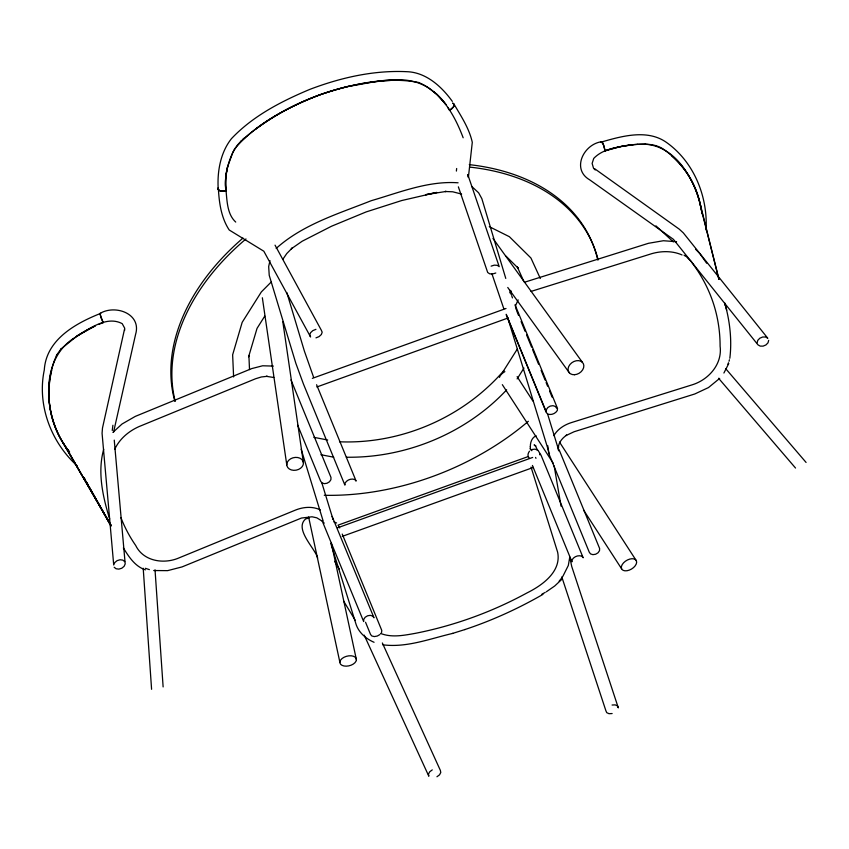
<?xml version="1.0" encoding="UTF-8"?>
<svg xmlns="http://www.w3.org/2000/svg" width="849" height="849" viewBox="0 0 849 849"><rect width="100%" height="100%" fill="white"/><g stroke="black" fill="none" stroke-linecap="round" stroke-linejoin="round"><path stroke-width="1.27" d="M706.071 230.037C707.96 196.756 694.121 162.032 666.486 142.43C647.246 128.772 621.372 136.264 600.668 142.261M124.601 330.494L124.707 328.213L122.214 323.66C105.796 314.937 87.33 330.378 73.29 338.571M530.37 446.425L530.264 448.866L531.824 450.692L530.264 448.718M315.934 329.338L312.825 330.622L310.564 332.702L309.736 335.026L310.585 336.968L263.837 251.23L229.241 230.015C221.058 217.715 219.031 202.062 218.331 187.587M547.775 445.693L548.751 453.408L589.27 552.2L590.554 553.898L592.889 554.652L595.637 554.238L598.057 552.784L599.511 550.672L599.606 548.465L559.088 449.673M237.54 144.924L232.838 152.406L227.649 166.637A96.701 73.693 -22.9 0 0 225.908 191.057L219.806 190.823L218.246 189.55L218.352 187.905M113.564 432.215L135.596 334.357C141.772 313.589 115.029 304.144 99.789 313.568L103.196 322.652L99.163 324.233M530.36 446.67C530.254 442.446 531.867 437.405 536.175 435.845M452.687 103.037L454.066 104.257L453.907 106.252L452.241 108.492L449.524 110.381L447.858 107.452M529.235 458.004C527.431 456.062 527.643 453.801 529.468 451.169M381.572 632.494L381.774 630.425L342.253 534.063M569.679 557.613L568.299 565.519L562.813 576.439M456.38 171.073L456.666 168.495M112.248 430.475L112.906 425.264M729.832 358.278C732.071 339.971 729.832 321.209 724.908 303.496L726.691 310.214M124.485 329.327L102.496 427.981L102.071 433.277L113.713 564.967L114.785 562.547L117.109 560.648L120.059 559.756L122.85 560.117L124.729 561.635M227.638 166.627L225.738 177.25L225.908 191.036L222.608 191.343L219.795 190.717L218.225 189.338M729.026 361.271L729.429 359.774M757.128 342.752L757.796 340.311L759.834 338.21L762.689 337L765.607 337.021L767.793 338.252L683.296 232.859L679.264 229.166L594.884 168.887M768.674 340.375L768.005 342.816L765.968 344.917L763.113 346.127L760.205 346.105L758.008 344.874L673.512 239.471M515.449 305.82L518.155 299.909M269.971 260.622L268.677 266.554L269.229 275.341L295.845 363.298L303.443 384.013L344.896 485.129L345.097 483.06C347.018 479.844 351.274 478.167 354.808 479.558L356.113 481.086L316.592 384.735M54.612 359.997C44.01 388.927 48.085 422.844 66.36 447.826M103.705 449.28C97.285 472.118 102.825 496.856 109.67 518.983M54.58 360.008L57.191 354.341L60.969 348.939M728.771 363.489L723.9 373.029M727.901 364.242L728.495 362.756M114.668 449.408C119.422 438.997 128.708 431.165 139.045 426.58L255.57 378.75L261.365 376.967L267.265 376.319L266.427 376.34L273.803 377.497M56.225 356.198L57.223 354.33M282.802 259.37L286.75 253.564L292.183 248.046L291.271 248.81L302.202 241.212L331.471 226.258L366.121 211.932L401.704 200.544L436.683 192.447L425.604 194.697L446.181 191.428L444.982 191.503L452.75 191.789L461.623 194.092M264.739 316.146L257.045 328.361L248.608 356.782L248.895 355.466L249.51 369.623M503.255 371.31L517.253 349.13M517.126 378.919L523.971 368.063M553.866 435.633C557.602 429.127 564.298 424.85 571.313 422.622L691.914 384.905C708.427 379.917 722.499 364.295 720.101 346.19A287.249 196.703 -17.7 0 0 713.659 304.207A288.151 197.318 -17.7 0 0 696.01 268.284L691.192 261.45L686.745 257.045M73.311 338.56C40.158 360.56 44.307 412.052 62.837 442.456L110.996 525.308L62.837 442.456M559.141 581.204L562.176 577.416M509.793 292.852L511.321 291.048M237.55 144.946L240.967 141.157M112.896 432.396L122.054 423.991L135.299 416.392L251.697 368.604L262.628 365.781L273.367 366.089M561.815 579.358L554.684 586.022L546.278 591.827M276.18 248.428C302.764 224.476 338.56 213.672 371.193 200.714C399.338 192.574 428.267 180.614 458.089 182.8M271.139 282.091L261.354 291.918L242.177 322.333L232.637 354.818L233.613 376.956M503.85 370.61C463.352 417.411 401.344 444.303 339.494 441.788M506.662 389.84C465.984 433.351 405.801 458.131 346.35 457.218M719.676 378.389L708.48 387.568L694.758 393.989L574.094 431.738L565.975 435.558L566.665 435.113C562.303 438.063 558.409 442.637 558.271 448.134L558.387 446.065L558.568 447.911M240.978 141.167C271.128 114.137 308.707 95.884 347.963 86.428C373.847 82.693 404.517 72.526 428.427 87.882M60.948 348.95L77.492 335.673L95.205 325.942A97.242 66.519 -13.3 0 0 76.707 336.193M242.856 139.363L244.841 137.623M432.268 769.894L429.7 771.805L428.448 774.129L428.841 776.23L364.2 635.137M436.948 776.761L439.517 774.85L440.769 772.526L440.376 770.425L382.358 642.98M449.524 110.381L453.96 106.337L454.183 104.427L452.857 103.302M601.145 142.123L601.824 141.709L602.822 142.834L605.104 150.846A96.701 65.129 -31.2 0 1 633.375 144.648L637.366 144.33M379.928 634.553L377.264 636.05L374.313 636.58L371.862 635.997L370.557 634.468L365.558 622.275M542.946 594.385C518.123 608.659 491.953 620.608 464.753 629.597M541.906 594.194L545.185 592.422M315.977 337.87L319.086 336.597L321.357 334.517L322.174 332.192L321.336 330.24L275.044 245.159M100.776 313.334C75.678 323.278 46.143 339.568 44.286 370.005C36.931 404.962 50.951 442.085 77.121 465.783M312.347 378.357L506.015 308.484M316.857 386.974L508.031 318.004M528.237 456.539L338.061 525.149L339.674 527.919M337.753 527.76L532.652 457.441M342.253 536.377L533.437 467.396M524.364 282.282L648.466 243.302L663.387 240.734L676.6 241.7M601.824 141.709C583.847 143.895 571.101 169.11 589.662 179.818L673.225 239.206M605.135 150.835L621.33 146.399L633.396 144.617M382.857 644.805C406.533 647.914 429.774 638.766 452.506 633.45L452.878 633.333M531.081 291.409L651.745 253.671C661.615 250.848 672.557 250.752 682.065 254.955M452.506 633.45L465.04 629.512M491.115 266.14L494.309 265.143L497.281 265.334L499.223 266.66L467.788 174.576L468.383 177.43L472.288 142.335C469.253 128.475 461.177 116.324 454.066 104.257M495.795 273.007L492.6 273.994L489.629 273.803L487.687 272.476L458.364 186.844M308.983 518.07L305.746 518.856C293.648 528.895 315.595 548.889 317.653 558.09M532.036 449.482L535.082 449.153L538.001 450.32L541.068 455.266L583.167 557.761L581.862 556.233C578.318 554.843 574.073 556.519 572.152 559.735L571.95 561.815L532.429 465.454M612.076 705.02L615.196 704.882L617.478 705.933L618.327 707.875L571.738 566.506L569.711 556.859M612.129 713.553L609.009 713.691L606.727 712.651L605.878 710.709L561.773 576.853M637.344 144.341L645.176 144.213M645.155 144.224C676.515 146.124 695.66 180.975 701.115 208.674L718.923 279.374M153.701 570.539L167.624 570.645L182.057 566.909L301.437 518.049L312.029 516.786L316.815 517.826L322.291 521.212M313.875 437.331L327.714 440.005M320.933 454.724L333.731 457.197M145.381 568.31L149.403 569.637M380.437 633.365C391.612 637.896 403.901 635.36 415.31 633.343A287.249 208.292 -22.6 0 0 474.262 616.82A288.151 208.939 -22.6 0 0 527.155 592.846C542.224 585.364 561.582 571.621 557.644 552.221L531.039 467.099M333.912 521.88L336.607 522.984M145.412 569.859C134.991 566.432 128.825 556.774 123.36 547.934M320.285 509.899C312.528 506.1 303.263 506.938 295.441 510.1L178.98 557.91C163.974 564.436 143.449 561.433 135.691 545.461A288.151 195.758 -26.9 0 1 120.898 517.561M374.069 642.29C366.301 638.979 359.191 632.993 356.251 624.885L330.823 543.509M489.289 226.662L509.379 236.701L530.933 258.011L540.335 278.525M535.868 445.874L534.127 444.865L535.804 446.521L537.555 450.32M684.039 255.209L685.843 256.43M235.725 222.067C226.11 213.332 227.192 197.849 225.494 185.814C225.017 172.931 228.71 160.238 234.589 148.872C256.769 122.935 288.607 106.995 319.956 94.748C351.359 84.38 385.595 76.187 418.599 82.48C441.682 92.212 454.756 115.443 463.161 137.771M428.416 87.861L436.917 94.377L446.012 104.639A97.242 74.107 -22.9 0 0 434.242 92.106M471.98 186.663L478.624 192.808L481.839 198.634L505.771 278.419M114.18 567.238L116.058 568.756L118.849 569.117L121.8 568.225L124.124 566.315L125.196 563.906L114.254 440.122M695.543 249.203L699.767 253.522L706.644 263.222M655.916 225.845L673.353 241.869M601.442 141.836L603.766 145.211L605.114 150.846M595.245 169.97L593.557 168.325L592.135 163.401L593.738 158.413C603.554 148.108 619.154 147.026 632.473 144.723C643.224 143.969 655.099 142.94 664.258 149.795C682.044 162.371 694.981 181.495 699.905 202.72L718.901 279.268M506.068 256.196L518.102 268.104L517.328 266.926L523.727 281.263M725.704 368.678L806.083 462.44M718.572 378.261L795.534 468.043M556.604 408.136L555.31 406.438L552.975 405.684L550.237 406.098L547.807 407.552L546.353 409.664L546.257 411.871L506.237 314.3M67.708 449.588L66.211 447.603L110.901 525.658M67.92 449.928L69.491 452.018M492.961 238.42L582.446 362.385M507.755 287.471L569.467 372.966M452.326 101.392C442.032 87.065 427.1 73.247 408.74 71.794C375.056 69.788 341.256 77.429 309.885 89.357C281.422 101.275 252.8 116.005 231.416 138.705C220.315 152.767 217.068 171.976 218.246 189.55M558.005 448.994L558.769 450.861M323.575 522.368L324.169 523.228M517.115 376.659L532.928 401.057M559.502 442.096L636.379 560.775A8.416 4.956 -30.9 0 1 627.029 570.73A8.416 4.956 -30.9 0 1 623.548 562.834A8.416 4.956 -30.9 0 1 636.379 560.775M502.332 384.661L553.346 463.416M583.518 509.994L621.595 568.777M334.655 561.338L339.451 569.276M343.665 601.145L355.307 620.407M84.072 477.711L85.356 479.993M86.63 482.274L87.914 484.567M89.198 486.848L111.028 525.701M84.051 477.828L110.964 526.062M332.129 516.457L373.995 617.807L372.711 616.098L370.376 615.355L367.628 615.769L365.208 617.223L363.754 619.335L363.659 621.542L322.27 521.106M103.196 322.652L100.829 317.377L100.161 313.408M516.585 310.564L518.58 315.446M521.084 321.538L525.085 331.301M526.592 334.962L531.591 347.156M532.588 349.597L538.595 364.232M541.1 370.323L545.1 380.087M546.098 382.528L547.594 386.189M549.6 391.06L552.105 397.162M506.269 314.905L546.289 412.476L547.594 414.004C551.128 415.394 555.384 413.718 557.305 410.502L557.506 408.433L515.035 304.717M535.581 457.399L535.963 458.343M290.974 379.906L330.993 477.478L330.898 479.685L329.444 481.797L327.024 483.251L324.276 483.665L321.941 482.911L320.646 481.213L297.638 425.105M503.818 308.76L491.996 273.983M313.642 377.37L304.377 351.083L286.824 292.555M511.724 295.866L512.478 297.914M511.353 294.826L509.506 289.636M547.722 414.386L558.164 448.452M507.702 317.653L548.719 451.466M321.845 482.879L333.063 519.492A4.478 3.269 -17 0 0 332.681 518.537M301.172 449.248L323.204 521.159M516.086 309.344L515.385 305.736M724.59 302.722L725.545 306.054M539.539 453.631L539.815 454.82M331.29 542.957L356.4 659.662A8.416 4.924 -14.1 0 1 343.972 665.977A8.416 4.924 -14.1 0 1 344.047 657.253A8.416 4.924 -14.1 0 1 356.389 659.662M308.622 517.041L339.876 662.273M699.905 202.72L701.115 208.674M554.153 465.857L561.04 506.163M282.823 321.813L303.433 462.832A8.416 6.389 -11.6 0 1 291.303 469.922A8.416 6.389 -11.6 0 1 290.57 458.842A8.416 6.389 -11.6 0 1 303.443 462.822M262.352 297.766L286.782 464.891M701.645 211.826L701.868 213.778M155.027 569.828L163.125 686.926M143.205 568.246L151.589 689.303M499.445 377.402A8.416 4.956 -30.9 0 1 504.868 371.65M174.83 401.206A223.542 152.735 -22.3 0 1 242.963 238.102M469.274 164.642A223.542 152.735 -22.3 0 1 597.717 259.868M528.354 421.284A223.542 152.735 -22.3 0 1 324.265 495.285M175.191 401.216A223.542 152.735 -22.3 0 1 245.977 238.951M470.304 167.168A223.542 152.735 -22.3 0 1 598.142 259.858M255.995 128.931A194.103 147.906 -22.9 0 1 390.253 80.496M671.665 155.813A194.103 130.735 -31.2 0 1 701.391 210.584M549.494 453.674A4.478 3.269 -17 0 1 549.101 452.729M69.597 451.965A194.103 132.773 -13.3 0 1 67.994 449.896M66.455 447.784A194.103 132.773 -13.3 0 1 51.725 370.196M574.529 374.717A8.416 6.41 -32.6 0 0 583.39 363.765A8.416 6.41 -32.6 0 0 569.944 364.539A8.416 6.41 -32.6 0 0 574.529 374.717"/></g></svg>
